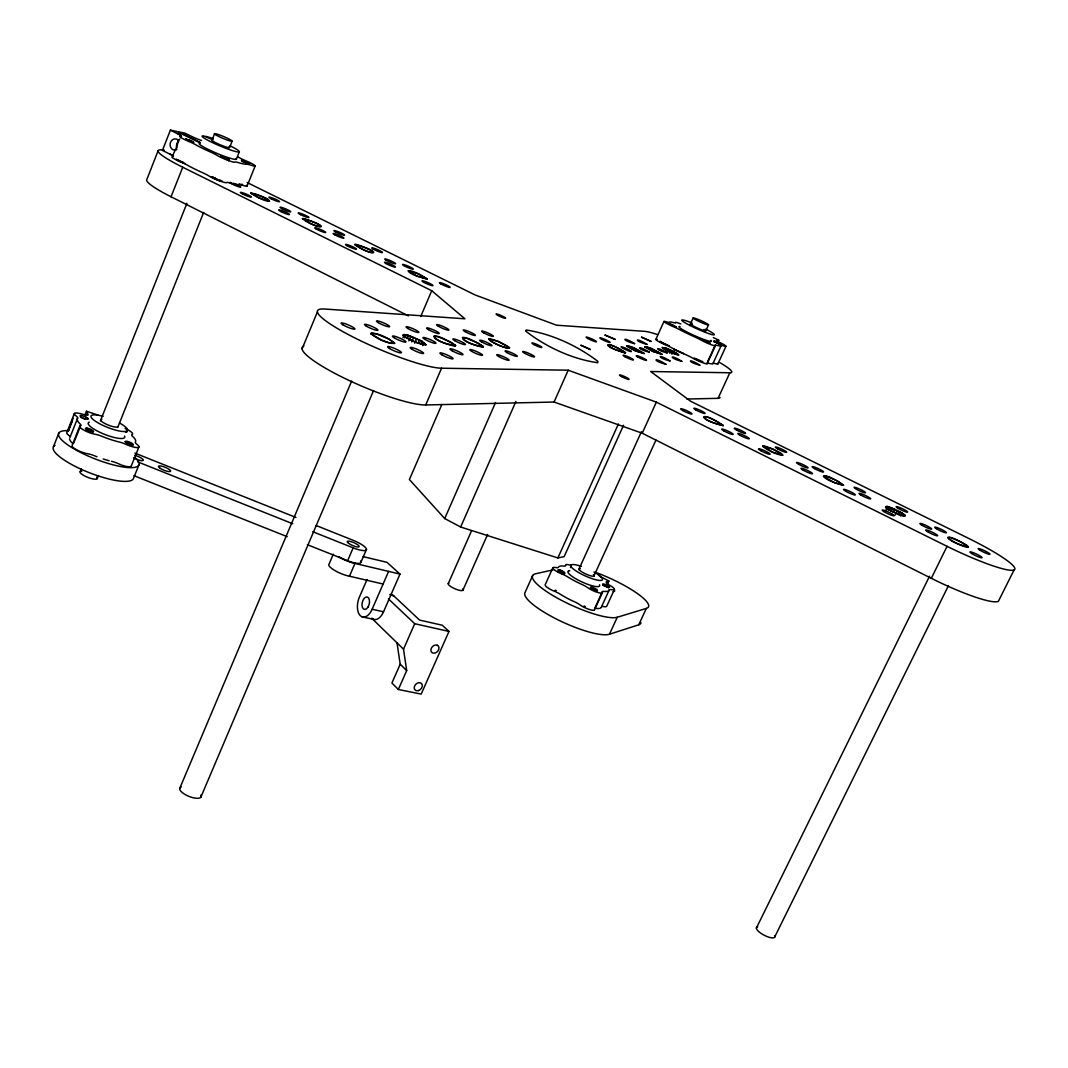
<?xml version="1.0" encoding="UTF-8"?>
<svg xmlns="http://www.w3.org/2000/svg" width="1068" height="1068" viewBox="0 0 1068 1068"><rect width="100%" height="100%" fill="white"/><g stroke="black" fill="none" stroke-linecap="round" stroke-linejoin="round"><path stroke-width="1.5" d="M370.89 333.616L371.557 332.949L375.669 333.67M98.069 415.092L86.481 411.247L87.603 413.863L86.842 414.851M354.75 244.625C384.373 251.607 373.173 258.563 355.364 244.318L358.661 245.093M669.195 345.471L668.168 345.471M302.351 218.713C333.096 226.349 319.212 231.863 303.058 218.446L306.449 219.274M158.117 150.762L146.716 179.811A55.296 7.262 22.6 0 0 171.054 196.766L408.403 315.874M199.556 142.645L176.767 131.457L170.399 130.136L162.429 150.428L170.987 154.66A11.04 9.599 -84.3 0 0 172.882 155.341L173.483 155.274M53.467 446.718L58.86 433.021M66.83 432.58L74.359 413.49M68.485 430.084L73.131 418.309M72.37 420.992L68.285 431.312A14.885 3.564 21.3 0 1 69.233 429.696M77.657 418.069L69.954 437.466M657.327 339.49A9.492 1.041 24.1 0 0 656.94 340.518A9.492 1.041 24.1 0 0 664.857 344.59L666.218 345.178A9.025 1.001 24.1 0 1 671.892 347.888L673.774 348.889A28.516 3.111 24.2 0 0 684.161 353.949L686.417 354.963A9.051 1.001 24.2 0 1 691.93 357.687L692.264 357.873A9.545 1.055 24.2 0 0 701.996 362.439A9.545 1.055 24.2 0 0 707.136 363.601L706.963 363.334A8.998 0.988 24.3 0 1 708.458 363.24L709.659 363.534A28.516 3.111 24.2 0 0 712.93 363.627L713.037 363.374A8.918 0.975 24.3 0 1 714.545 363.427L715.386 363.667A9.398 1.015 24.3 0 0 717.242 363.307M72.117 445.489L79.78 426.119M73.692 443.14L80.754 425.291M171.054 196.766L182.735 167.235A55.469 6.568 22.7 0 1 164.232 150.161M84.759 415.599L86.481 411.247M80.153 471.816L81.382 468.732M100.405 420.885L186.94 203.227M212.105 139.935L214.561 133.767M97.268 478.611L98.51 475.514M117.68 427.534L203.668 212.398M229.647 147.397L232.116 141.203A9.545 0.975 22.9 0 0 219.394 134.888A9.545 0.975 22.9 0 0 218.499 136.357A9.545 0.975 22.9 0 0 232.116 141.203M236.348 159.199L239.352 151.709M131.217 466.115L138.933 446.945M247.068 186.086L255.172 165.994M138.907 464.94L133.433 478.531A43.054 10.707 21.4 0 1 85.08 470.975A43.054 10.707 21.4 0 1 55.029 445.343M302.111 348.755L317.41 311.923M179.638 788.598L351.612 381.129M200.811 797.275L373.573 390.554M402.943 337.608L404.251 334.538L408.123 335.352L422.034 341.333L425.905 344.884L421.139 344.216L412.502 340.919L405.106 336.941L403.143 335.112L404.251 334.538M404.585 337.848L405.893 334.778M406.815 338.423L408.123 335.352M407.082 338.516L408.39 335.445M408.83 340.826L410.779 336.233M420.725 316.529L431.726 290.723L182.735 167.235M411.741 341.934L413.703 337.354M414.718 343.215L416.68 338.636M418.215 343.042L419.524 339.984M420.725 344.39L422.034 341.333M333.296 554.199L329.051 564.118A14.351 3.645 23.1 0 0 333.256 569.538A14.351 3.645 23.1 0 0 346.312 575.478L383.105 584.049M422.728 345.631L424.036 342.574M307.384 544.693L347.634 560.713L353.161 547.844A14.391 3.484 23.2 0 0 366.498 549.393L360.984 562.155M349.436 576.253L354.95 563.437L399.979 574.077L383.546 611.79A14.084 7.997 -77.3 0 1 371.691 618.185L403.517 649.184L406.681 670.611L398.364 689.487L421.179 694.107L448.987 631.428L442.312 625.247L419.604 620.094L393.745 595.851A14.044 7.89 -77 0 0 389.86 594.556M303.859 346.045A70.355 12.175 23.1 0 0 345.551 378.78A70.355 12.175 23.1 0 0 425.718 404.959L441.551 368.206L568.203 370.209L656.353 402.142L947.062 546.322A62.505 8.264 25.3 0 0 1013.839 570.045A62.505 8.264 25.3 0 0 968.556 538.352L690.595 401.248L650.679 371.517L729.845 372.759L718.056 398.324L686.911 399.031M441.845 404.532L409.404 479.545L444.715 518.554L460.655 527.018L557.883 557.937L564.144 556.628L623.578 425.224M367.032 579.524L359.395 597.172A14.138 7.97 -77.2 0 0 360.357 615.729A14.138 7.97 -77.2 0 0 372.145 609.267L388.605 571.393M444.715 518.554L495.512 402.543M403.517 649.184L414.718 623.712L388.392 598.854M397.002 642.856L400.193 664.216L391.916 683.013L398.364 689.487M460.655 527.018L515.924 401.421M448.266 583.569L471.562 530.769M462.885 590.284L487.609 534.481M425.718 404.959L554.065 402.035L568.203 370.209M532.705 575.465L525.082 592.42A47.793 11.067 24.5 0 0 557.923 619.8A47.793 11.067 24.5 0 0 609.441 634.245L638.757 624.78A46.031 10.253 24.7 0 0 641.04 622.898M655.859 339.41L663.976 321.441M545.187 584.77L552.89 567.695M557.883 557.937L618.425 423.929M665.538 351.425L666.846 348.542L678.941 354.963L670.036 352.08L662.187 347.407L666.846 348.542M667.393 352.16L668.701 349.276M667.607 352.24L668.915 349.356M669.783 353.188L671.091 350.304M671.932 354.189L673.24 351.305M578.749 569.604L641.454 431.659M689.688 325.54L693.132 317.97M554.065 402.035L642.228 433.221L656.353 402.142M593.715 576.44L655.966 440.056M705.774 330.947L708.538 324.886A8.451 0.801 24.2 0 0 697.284 319.078A8.451 0.801 24.2 0 0 696.67 320.32A8.451 0.801 24.2 0 0 708.538 324.886M707.643 361.611L715.2 345.111M594.556 608.76L602.379 591.672M594.529 609.801L602.379 592.7M707.149 363.721L715.4 345.698M607.505 584.049L608.894 581.005L599.375 575.986M601.217 607.465L609.267 589.843M712.93 363.627L721.247 345.458M717.843 364.028L725.986 346.286M606.691 606.33L614.42 589.469M609.441 634.245L617.277 617.251L646.354 608.4A46.111 9.919 24.6 0 0 637.276 593.461A46.111 9.919 24.6 0 0 595.183 572.221M638.757 624.78L646.354 608.4M886.253 509.529L887.682 506.579C889.938 506.806 911.097 516.285 902.714 515.711C900.457 515.524 879.164 505.912 887.682 506.579M886.467 509.596L887.882 506.646M888.296 510.184L889.724 507.247M890.712 511.118L892.127 508.168M893.329 512.24L894.744 509.303M895.251 514.963L897.387 510.544M898.455 514.776L899.883 511.839M900.644 516.031L902.073 513.081M756.384 928.065L929.547 576.173M642.228 433.221L931.309 578.309L947.062 546.322M774.487 937.397L948.477 585.638M1014.093 569.938L998.393 601.297A62.304 9.145 25.5 0 1 931.309 578.309M250.846 193.228C276.812 198.982 273.328 207.699 250.94 193.161M87.216 414.584L87.322 414.451A9.705 2.229 21.4 0 1 81.622 413.983L81.168 413.863A10.36 2.403 21.4 0 0 76.015 415.893L76.763 416.507A9.839 2.296 21.3 0 1 77.537 418.282L77.216 418.83A31.346 7.342 21.5 0 0 78.872 422.701L79.86 423.689A9.932 2.336 21.3 0 1 80.42 425.678L80.247 425.745A10.52 2.483 21.4 0 0 83.211 429.75A10.52 2.483 21.4 0 0 94.344 434.115L95.639 434.356A9.972 2.376 21.5 0 1 102.168 436.411L104.704 437.413A31.346 7.342 21.5 0 0 116.879 441.418L119.189 441.992A9.906 2.363 21.6 0 1 125.77 444.248L126.264 444.475A10.413 2.456 21.7 0 0 136.824 447.559A10.413 2.456 21.7 0 0 137.652 444.889L136.797 444.221A9.745 2.296 21.8 0 1 135.422 441.978L135.663 441.404A31.346 7.342 21.5 0 0 133.74 437.493L132.726 436.505A9.665 2.243 21.8 0 1 131.845 434.703L132.192 434.449A10.253 2.376 21.6 0 0 126.985 429.416M720.927 344.043L713.825 340.826L720.967 344.003M608.894 581.005L606.637 581.579A8.597 1.829 24.7 0 0 609.134 584.944L610.175 585.558A9.185 1.962 24.6 0 1 611.777 589.71L610.896 589.576A8.704 1.882 24.7 0 0 609.201 590.03L608.987 590.497A27.848 6.008 24.5 0 1 605.302 591.485L604.034 591.405A8.784 1.909 24.7 0 0 602.312 592.086L602.419 592.473A9.318 2.029 24.6 0 1 596.999 592.233A9.318 2.029 24.6 0 1 587.574 587.587L587.266 587.373A8.838 1.936 24.5 0 0 581.993 584.49L579.804 583.488A27.848 6.008 24.5 0 1 569.818 578.188L568.043 577.094A8.811 1.922 24.4 0 0 562.569 574.277L561.234 573.73A9.265 2.016 24.4 0 1 553.357 568.924A9.265 2.016 24.4 0 1 555.72 567.522L556.054 567.589A8.691 1.882 24.3 0 0 558.444 567.268L558.697 566.814A27.848 6.008 24.5 0 1 562.582 565.96L563.864 566.053A8.624 1.842 24.3 0 0 565.653 565.666L565.613 565.319A9.131 1.949 24.4 0 1 571.393 565.559M553.091 569.858L535.615 573.77A47.886 10.707 24.5 0 0 560.34 599.735A47.886 10.707 24.5 0 0 617.277 617.251M179.891 138.96L178.556 140.082L177.208 145.208A8.664 3.231 -71.4 0 1 175.526 149.467L173.43 153.952M212.452 140.135L212.332 140.122A9.532 1.001 22.8 0 0 221.33 145.261A9.532 1.001 22.8 0 0 228.819 146.85M193.655 142.431L185.792 138.933L193.655 142.431A4.419 1.068 25.1 0 0 188.956 139.774M172.909 155.314L169.799 154.086M220.382 180.145L219.541 179.945M86.628 453.526L87.923 453.766A9.946 2.456 21.4 0 1 90.606 454.407M353.962 563.223L354.95 563.437L351.826 562.649A14.365 3.564 23.1 0 1 338.73 556.695M362.145 616.85L373.52 619.347M602.926 584.823L604.221 585.184A3.765 1.242 28.9 0 1 608.466 587.921M372.145 609.267L383.546 611.79M414.718 623.712L448.987 631.428M660.758 341.413L659.704 341.413L667.26 345.191M390.501 595.103L393.745 595.851M363.107 556.628L386.963 562.315L399.979 574.077M205.817 136.357L205.977 136.397A20.172 2.136 22.8 0 1 213.213 138.707M558.03 571.74L558.697 571.927M675.51 326.875L676.258 326.942L669.062 323.711L675.51 326.875A3.898 0.868 28.1 0 0 671.078 324.258M949.986 537.471L947.783 537.324L948.411 538.339M950.894 537.738C980.25 549.259 966.62 550.861 948.531 538.446M902.113 515.51C900.217 515.123 879.405 506.352 887.361 506.512M903.034 515.777L905.33 515.977L905.05 515.297M888.282 506.779L904.676 514.923M825.898 476.114L823.388 476.235L834.629 482.749L843.426 485.366L837.379 480.907L826.832 476.395M376.964 334.07L389.526 339.41L394.546 343.469L390.341 343.215L381.623 340.078L370.97 333.83M407.656 335.245L403.183 334.978M408.911 335.619L421.059 340.785L426.052 344.737L416.119 342.441M765.529 446.264L762.966 445.917L763.193 446.718M766.49 446.558C795.847 458.092 777.931 457.504 763.286 446.798M437.693 336.714L434.009 336.033C436.331 341.373 448.467 344.79 455.088 346.179L455.409 345.324L450.656 342.094L438.895 337.074M465.942 338.089L462.431 337.435C464.994 342.614 476.435 345.872 482.936 347.287L483.19 346.446L478.491 343.309L467.09 338.449M607.505 587.08L602.966 585.264M629.386 346.085L626.582 345.778L634.686 350.544L644.178 353.575L633.805 347.714L626.729 346.032M630.267 346.379L644.204 353.455L635.634 350.958L626.863 346.152M170.399 130.136L179.798 134.875A10.159 1.108 22.7 0 1 180.906 136.41L180.719 136.384A10.773 1.175 22.7 0 0 189.156 141.63L190.665 142.284A10.253 1.135 22.7 0 1 195.644 144.727L197.433 145.702A32.267 3.511 22.8 0 0 208.207 150.988L210.69 152.11A10.266 1.135 22.8 0 1 216.323 154.94L216.604 155.114A10.8 1.188 22.8 0 0 227.03 160.013A10.8 1.188 22.8 0 0 234.867 162.202L235.013 162.056A10.159 1.121 22.9 0 1 238.071 162.55L239.886 163.07A32.267 3.511 22.8 0 0 246.081 164.258L246.735 164.218A10.053 1.108 22.9 0 1 250.339 164.993L250.766 165.139A10.6 1.148 22.9 0 0 254.958 165.58A10.6 1.148 22.9 0 0 246.922 161.255L245.386 160.6A9.919 1.068 22.9 0 1 239.526 157.784L237.737 156.809M647.488 346.966L644.805 346.673L652.788 351.332L661.973 354.282L651.787 348.555L645.019 346.98M648.343 347.26L661.986 354.162L653.709 351.732L645.165 347.14M664.737 347.821L662.4 347.834M665.578 348.088L668.488 349.196M359.702 245.426C389.62 257.441 363.534 252.582 354.776 244.425M307.504 219.621C337.341 231.663 310.574 226.323 302.431 218.526M666.899 344.71L666.165 344.443M255.105 193.882L250.953 193.068L258.87 197.86L269.55 201.158L266.065 198.488L256.173 194.243M80.647 417.268L84.879 419.15M715.72 342.307L713.931 341.68L715.32 342.307M715.934 342.374L719.018 343.509M183.122 162.136L182.361 161.842M700.141 360.971L698.846 360.45M246.454 162.79L241.902 161.135L243.224 161.789M217.431 179.21L216.657 178.89M94.451 455.782L96.974 456.784M133.954 475.687L287.252 536.683M134.928 453.126L295.956 517.459M316.088 525.496L353.254 540.341A14.391 3.484 23.2 0 1 366.498 549.393M137.732 461.883L292.712 523.734M312.871 531.771L353.161 547.844M415.812 342.321L405.52 337.208M669.569 349.636L676.511 353.027M664.857 343.923L663.522 343.309M181.066 161.308L179.851 160.747M574.183 601.644L571.994 600.643A27.795 6.221 24.5 0 1 562.035 595.33L560.259 594.222A8.798 1.989 24.4 0 0 557.309 592.54M697.938 360.049L696.643 359.422M215.149 178.222L214.267 177.782M713.384 337.595L719.058 340.332L717.069 340.198A8.824 0.881 24.2 0 0 720.099 342.628L721.194 343.188A9.425 0.948 24.2 0 1 723.557 345.885L722.702 345.631A8.944 0.894 24.3 0 0 721.22 345.538L721.127 345.778A28.569 2.884 24.2 0 1 717.883 345.591L716.681 345.284A9.025 0.921 24.3 0 0 715.213 345.324L715.4 345.578A9.572 0.975 24.2 0 1 710.287 344.35A9.572 0.975 24.2 0 1 700.515 339.798L700.181 339.611A9.078 0.934 24.2 0 0 694.654 336.887L692.398 335.873A28.569 2.884 24.2 0 1 681.971 330.84L680.076 329.852A9.038 0.921 24.1 0 0 674.389 327.142L673.027 326.554A9.505 0.961 24.1 0 1 664.67 322.229A9.505 0.961 24.1 0 1 666.592 321.909L666.913 322.015A8.918 0.894 24.1 0 0 669.075 322.309L669.222 322.109A28.569 2.884 24.2 0 1 672.68 322.402L673.908 322.723A8.838 0.881 24.1 0 0 675.497 322.856L675.39 322.656A9.358 0.934 24.1 0 1 680.837 323.951M177.795 133.78L178.983 134.354A11.04 9.599 -84.3 0 1 180.719 135.462M212.892 139.815L203.628 135.916A20.172 2.136 22.8 0 0 212.772 142.725A20.172 2.136 22.8 0 0 237.243 151.87A20.172 2.136 22.8 0 0 229.967 145.769M200.05 142.338L178.716 131.871L184.991 133.18L191.519 136.37A9.946 1.068 22.8 0 0 201.545 140.482M247.135 182.521L475.006 294.915L556.481 325.193L644.605 331.347A49.128 5.367 24.2 0 1 657.501 334.564M662.681 342.908L661.546 342.254M178.837 160.227L178.102 159.773M126.945 443.086L125.223 441.751L131.164 444.141A4.272 1.495 17.3 0 1 132.712 445.85M695.762 358.928L694.921 358.341M677.219 353.455C682.559 358.1 663.922 349.703 662.547 347.981M703.598 340.625L710.3 343.375L703.078 340.118L708.391 343.335M227.377 159.719L220.902 156.168L229.179 159.613L221.103 156.409M693.92 358.194L702.811 361.665M404.705 336.634L403.263 335.272M228.005 160.147L228.499 160.547A4.419 0.667 15.1 0 1 228.619 160.747M212.933 176.968L213.026 177.034A4.419 0.708 15 0 1 212.933 176.914L212.759 176.794M431.726 290.723L464.94 318.798L324.966 309.039A70.621 11.027 23.2 0 0 353.588 337.301A70.621 11.027 23.2 0 0 441.551 368.206M171.574 154.993L171.801 155.194A10.146 1.188 22.6 0 1 173.39 156.475M179.531 134.782L180.852 137.038M400.193 664.216L406.681 670.611M590.737 587.827L596.611 590.764A3.818 1.095 17.3 0 1 596.865 591.098M87.603 413.863L87.83 414.291A10.48 2.363 -71.6 0 1 88.043 415.145M774.567 935.581A10.266 3.204 27.5 0 1 764.234 935.261A10.266 3.204 27.5 0 1 757.719 926.904M96.641 477.102A9.212 2.336 21.3 0 1 93.423 479.025A9.212 2.336 21.3 0 1 82.396 474.646A9.212 2.336 21.3 0 1 81.835 471.228M200.917 794.979A11.534 4.219 22.2 0 1 188.782 796.327A11.534 4.219 22.2 0 1 181.24 786.902M462.497 589.029A8.05 1.949 23.9 0 1 455.315 588.949A8.05 1.949 23.9 0 1 448.827 583.275M360.53 560.98A14.365 3.564 23.1 0 1 347.634 560.713M134.621 455.315A6.648 1.602 21.7 0 1 143.326 460.281A6.648 1.602 21.7 0 1 133.54 457.865M131.057 466.342A10.386 2.536 21.6 0 1 126.411 466.422M125.503 466.222A10.386 2.536 21.6 0 1 122.566 465.354M121.538 464.994A10.386 2.536 21.6 0 1 118.535 463.752L118.027 463.525A9.892 2.443 21.5 0 0 111.459 461.296M91.554 454.714A9.946 2.456 21.4 0 1 93.49 455.395M85.694 453.313A10.493 2.577 21.3 0 1 74.413 448.48M73.772 448.013A10.493 2.577 21.3 0 1 72.197 446.384M72.878 443.741A9.919 2.416 21.2 0 0 72.224 442.993L71.249 441.992A31.279 7.596 21.4 0 1 69.553 438.855M109.15 460.722A31.279 7.596 21.4 0 1 103.169 458.973M68.459 435.023A10.333 2.483 21.3 0 1 67.925 434.596M67.484 434.182A10.333 2.483 21.3 0 1 66.91 433.434M69.206 435.637A9.826 2.376 21.2 0 1 69.847 436.371M117.894 426.599A9.265 2.136 21.6 0 1 106.56 424.343A9.265 2.136 21.6 0 1 101.901 419.257M119.456 422.955A19.598 4.526 21.6 0 1 121.979 431.405A19.598 4.526 21.6 0 1 93.717 419.991A19.598 4.526 21.6 0 1 103.075 416.346M124.529 436.024A19.584 4.579 21.5 0 1 104.797 434.436A19.584 4.579 21.5 0 1 89.298 422.14M125.09 428.535A10.253 2.376 21.6 0 1 126.051 428.976M126.545 431.045A4.259 0.988 21.6 0 1 125.477 432.006A4.205 0.681 14.7 0 0 126.238 432.059M86.348 417.374A4.245 1.455 16.9 0 1 87.776 419.203M86.361 428.201A4.312 1.322 28.5 0 1 90.139 429.51A4.312 1.322 28.5 0 1 93.036 431.966M86.014 430.404A4.312 1.322 28.5 0 1 87.723 430.911M88.203 431.112A4.312 1.322 28.5 0 1 89.859 432.006M135.596 458.052A43.107 10.453 21.4 0 1 121.058 466.623A43.107 10.453 21.4 0 1 69.273 445.943A43.107 10.453 21.4 0 1 66.897 430.631M595.317 608.44A8.771 1.976 24.7 0 1 596.211 608.453L597.493 608.52A27.795 6.221 24.5 0 0 598.814 608.466M594.395 609.988A9.305 2.096 24.6 0 1 588.294 609.12A9.305 2.096 24.6 0 1 579.75 604.755L579.443 604.528A8.824 2.002 24.5 0 0 575.011 602.018M556.495 592.139A8.798 1.989 24.4 0 0 554.813 591.405L553.478 590.844A9.252 2.083 24.4 0 1 548.511 588.281M547.817 587.827A9.252 2.083 24.4 0 1 545.281 585.518M600.683 607.932A27.795 6.221 24.5 0 1 599.882 608.266M606.344 606.637A9.158 2.043 24.6 0 1 604.021 606.611L603.14 606.477A8.691 1.949 24.7 0 0 601.671 606.637M593.381 574.531A8.224 1.749 24.5 0 1 587.186 574.624A8.224 1.749 24.5 0 1 579.457 568.803M580.004 568.71A8.224 1.749 24.5 0 1 580.244 568.71M593.915 572.021A17.408 3.711 24.5 0 1 598.507 580.311A17.408 3.711 24.5 0 1 573.382 569.03A17.408 3.711 24.5 0 1 581.379 566.4M599.522 584.797A17.408 3.751 24.5 0 1 582.674 582.274A17.408 3.751 24.5 0 1 568.603 570.926M568.924 570.819A17.408 3.751 24.5 0 1 569.738 570.699M570.699 567.602A3.791 0.814 24.4 0 1 570.806 566.948M559.952 570.152A3.805 1.268 28.5 0 1 563.57 572.208A3.805 1.268 28.5 0 1 564.211 574.05M562.836 574.063A3.805 1.268 28.5 0 1 562.262 573.916M559.085 572.048A3.805 1.282 28.5 0 1 561.181 572.995M562.315 573.77A3.805 1.282 28.5 0 1 562.636 574.037M613.94 589.71A8.824 1.896 24.6 0 1 613.206 591.458M556.241 590.511A5.086 1.148 24.4 0 1 555.146 590.19M585.277 606.557A5.113 1.161 24.6 0 1 584.116 605.957M705.427 330.386A8.437 0.828 24.2 0 1 697.15 327.889A8.437 0.828 24.2 0 1 691.597 324.045M691.877 324.125A8.437 0.828 24.2 0 1 692.491 324.312M704.026 329.465A8.437 0.828 24.2 0 1 704.319 329.638M705.721 329.118A17.876 1.749 24.2 0 1 710.394 334.137A17.876 1.749 24.2 0 1 684.828 322.656A17.876 1.749 24.2 0 1 691.944 322.923M710.861 340.385A17.862 1.802 24.2 0 1 694.32 335.539A17.862 1.802 24.2 0 1 679.956 326.488M716.147 342.668A3.858 0.854 28.4 0 1 717.416 343.322M718.23 343.803A3.858 0.854 28.4 0 1 719.098 344.417M697.991 359.809A3.925 0.694 17.1 0 1 696.883 359.409M695.789 358.915A3.925 0.694 17.1 0 1 695.281 358.608M246.428 185.258A10.573 1.242 22.8 0 1 242.65 185.311L242.209 185.178A10.039 1.188 22.8 0 0 238.605 184.457L237.937 184.524A32.2 3.805 22.7 0 1 231.716 183.442L229.9 182.948A10.146 1.215 22.8 0 0 226.816 182.508L226.67 182.668A10.787 1.295 22.7 0 1 218.806 180.572A10.787 1.295 22.7 0 1 208.42 175.673L208.126 175.486A10.253 1.228 22.7 0 0 202.519 172.656L200.036 171.534A32.2 3.805 22.7 0 1 189.303 166.221L187.527 165.22A10.226 1.215 22.6 0 0 182.561 162.763L181.053 162.122A10.747 1.268 22.6 0 1 172.322 156.769M236.108 158.505A20.159 2.203 22.8 0 1 216.257 153.071A20.159 2.203 22.8 0 1 200.263 143.259M176.847 148.078A5.594 4.873 -84.2 0 1 178.757 141.109M176.887 149.627A5.62 4.886 -84.3 0 1 170.706 147.371A5.62 4.886 -84.3 0 1 172.175 140.001A5.62 4.886 -84.3 0 1 178.676 140.722M243.931 162.056A4.352 1.041 25.4 0 1 245.653 162.83M246.121 163.084A4.352 1.041 25.4 0 1 247.562 163.991M215.215 177.996A4.419 0.708 15 0 1 214.748 177.822M720.059 397.523A48.995 5.941 24.2 0 1 718.056 398.324M719.912 362.666A49.128 5.367 24.2 0 1 729.845 372.759M185.044 163.524A5.914 0.694 22.6 0 1 178.396 160.801A5.914 0.694 22.6 0 1 176.594 159.172M242.009 184.137A5.821 0.681 22.8 0 1 239.392 184.043M222.064 180.959A5.927 0.708 22.7 0 1 221.103 181.146M220.128 180.892A5.927 0.708 22.7 0 1 214.721 178.783A5.927 0.708 22.7 0 1 211.25 176.754M233.104 183.189A5.874 0.694 22.8 0 1 240.767 186.98A5.874 0.694 22.8 0 1 233.919 184.938A5.874 0.694 22.8 0 1 230.942 182.535M525.937 330.546L525.937 331.28C546.322 347.087 572.194 359.088 597.733 362.733L597.84 361.331C577.307 345.738 551.836 333.95 526.35 330.012L525.937 330.546M249.471 163.537L241.355 160.16L249.458 163.497M509.556 347.781C503.482 350.171 473.244 331.707 499.57 342C525.082 354.429 493.242 345.338 488.744 339.01L497.968 341.319L509.556 347.781M699.807 365.136C687.765 362.426 686.791 357.086 699.807 365.136M483.377 346.726C456.076 342.414 455.395 328.37 483.377 346.726M683.44 353.588L673.921 349.356L683.44 353.588M681.811 361.304C669.449 358.514 668.688 353.161 681.811 361.304M670.01 360.944C657.341 358.1 656.7 352.64 670.01 360.944M665.938 364.255C653.029 361.398 652.455 355.777 665.938 364.255M667.153 352.907C654.764 350.05 654.163 344.844 667.153 352.907M455.595 345.605C427.066 341.239 427.026 326.621 455.595 345.605M649.317 352.146C636.488 349.236 636.087 343.883 649.317 352.146M651.16 341.453L641.574 337.181L651.16 341.453M646.941 344.296C634.379 341.373 634.005 336.286 646.941 344.296M634.619 343.656C621.763 340.679 621.536 335.499 634.619 343.656M427.026 278.815C402.302 273.875 402.583 263.396 427.026 278.815M394.559 343.148C386.83 343.896 377.084 338.689 370.823 333.536C378.646 332.869 388.258 337.995 394.559 343.148M968.396 546.909C941.242 540.862 942.23 528.767 968.396 546.909M615.181 339.41L605.062 335.085L615.181 339.41M723.143 425.451C697.057 419.964 698.178 408.71 723.143 425.451M843.52 485.152C816.032 478.784 819.009 467.971 843.52 485.152M625.514 352.707C601.03 346.886 603.42 338.182 625.514 352.707L624.98 352.947C598.427 344.857 606.357 339.531 625.488 352.827M782.791 455.115L772.645 452.138L762.806 446.09L772.952 449.094L782.791 455.115M723.156 425.625C695.615 419.097 699.754 409.178 723.156 425.625M427.04 279.042L416.827 276.011L408.043 270.765L418.242 273.808L427.04 279.042M590.324 349.503L580.979 345.284L590.324 349.503M437.506 645.339L436.598 645.032A4.579 3.511 -46.7 0 0 430.898 650.198A4.579 3.511 -46.7 0 0 436.705 652.188A4.579 3.511 -46.7 0 0 437.506 645.339M418.549 690.555A4.566 3.471 -45.6 0 0 421.62 683.627A4.566 3.471 -45.6 0 0 414.638 685.963A4.566 3.471 -45.6 0 0 418.549 690.555M367.899 607.265A6.368 3.591 -77.2 0 0 367.352 597.039A6.368 3.591 -77.2 0 0 361.999 605.262A6.368 3.591 -77.2 0 0 367.899 607.265M348.595 543.318A6.475 1.562 23.2 0 0 358.821 546.896A6.475 1.562 23.2 0 0 352.2 541.997A6.475 1.562 23.2 0 0 348.595 543.318M159.933 468.158A6.622 1.602 21.9 0 0 170.386 471.482A6.622 1.602 21.9 0 0 163.27 466.596A6.622 1.602 21.9 0 0 159.933 468.158M81.542 417.294A4.299 1.001 21.4 0 0 87.963 418.936A4.299 1.001 21.4 0 0 82.423 415.786A4.299 1.001 21.4 0 0 81.542 417.294M87.082 430.004A4.365 1.028 21.4 0 0 93.597 431.646A4.365 1.028 21.4 0 0 87.963 428.428A4.365 1.028 21.4 0 0 87.082 430.004M126.892 443.073A4.325 1.015 21.7 0 0 133.286 444.689A4.325 1.015 21.7 0 0 127.639 441.471A4.325 1.015 21.7 0 0 126.892 443.073M603.994 585.478A3.805 0.814 24.6 0 0 609.534 587.266A3.805 0.814 24.6 0 0 604.702 584.249A3.805 0.814 24.6 0 0 603.994 585.478M559.151 571.353A3.845 0.841 24.4 0 0 564.798 573.169A3.845 0.841 24.4 0 0 559.992 570.138A3.845 0.841 24.4 0 0 559.151 571.353M591.765 588.628A3.871 0.841 24.6 0 0 597.413 590.444A3.871 0.841 24.6 0 0 592.526 587.373A3.871 0.841 24.6 0 0 591.765 588.628M533.866 344.55A5.447 0.721 23.8 0 0 541.836 347.46A5.447 0.721 23.8 0 0 534.934 343.656A5.447 0.721 23.8 0 0 533.866 344.55M507.02 352.587A6.675 0.934 23.7 0 0 517.152 356.418A6.675 0.934 23.7 0 0 509.396 351.879A6.675 0.934 23.7 0 0 507.02 352.587M524.588 353.201A6.542 0.894 23.8 0 0 534.481 356.952A6.542 0.894 23.8 0 0 526.831 352.507A6.542 0.894 23.8 0 0 524.588 353.201M483.39 332.669A6.501 0.894 23.6 0 0 493.296 336.42A6.501 0.894 23.6 0 0 485.82 332.068A6.501 0.894 23.6 0 0 483.39 332.669M342.921 324.819A7.529 1.175 23.1 0 0 354.656 329.184A7.529 1.175 23.1 0 0 346.486 324.178A7.529 1.175 23.1 0 0 342.921 324.819M389.513 348.515A7.569 1.202 23.3 0 0 401.221 352.854A7.569 1.202 23.3 0 0 392.837 347.727A7.569 1.202 23.3 0 0 389.513 348.515M366.311 326.127A7.356 1.135 23.2 0 0 377.725 330.386A7.356 1.135 23.2 0 0 369.661 325.486A7.356 1.135 23.2 0 0 366.311 326.127M412.021 349.289A7.396 1.148 23.4 0 0 423.422 353.535A7.396 1.148 23.4 0 0 415.145 348.528A7.396 1.148 23.4 0 0 412.021 349.289M378.272 322.643A7.196 1.081 23.2 0 0 389.419 326.821A7.196 1.081 23.2 0 0 381.503 322.042A7.196 1.081 23.2 0 0 378.272 322.643M394.412 337.915A7.342 1.121 23.3 0 0 405.76 342.134A7.342 1.121 23.3 0 0 397.616 337.208A7.342 1.121 23.3 0 0 394.412 337.915M441.778 354.736A7.249 1.108 23.5 0 0 452.912 358.888A7.249 1.108 23.5 0 0 444.689 353.962A7.249 1.108 23.5 0 0 441.778 354.736M424.837 339.29A7.102 1.055 23.4 0 0 435.784 343.389A7.102 1.055 23.4 0 0 427.787 338.609A7.102 1.055 23.4 0 0 424.837 339.29M407.816 328.437A7.049 1.041 23.3 0 0 418.696 332.522A7.049 1.041 23.3 0 0 410.82 327.823A7.049 1.041 23.3 0 0 407.816 328.437M451.938 350.678A7.089 1.055 23.5 0 0 462.804 354.75A7.089 1.055 23.5 0 0 454.741 349.93A7.089 1.055 23.5 0 0 451.938 350.678M428.415 329.598A6.902 1.001 23.4 0 0 439.028 333.59A6.902 1.001 23.4 0 0 431.258 328.984A6.902 1.001 23.4 0 0 428.415 329.598M454.714 340.652A6.889 1.001 23.5 0 0 465.261 344.63A6.889 1.001 23.5 0 0 457.424 339.984A6.889 1.001 23.5 0 0 454.714 340.652M471.749 351.372A6.942 1.015 23.6 0 0 482.349 355.35A6.942 1.015 23.6 0 0 474.392 350.638A6.942 1.015 23.6 0 0 471.749 351.372M438.374 326.247A6.755 0.961 23.5 0 0 448.734 330.172A6.755 0.961 23.5 0 0 441.111 325.66A6.755 0.961 23.5 0 0 438.374 326.247M498.636 356.445A6.808 0.975 23.7 0 0 508.982 360.343A6.808 0.975 23.7 0 0 501.092 355.711A6.808 0.975 23.7 0 0 498.636 356.445M481.601 341.88A6.675 0.934 23.6 0 0 491.801 345.738A6.675 0.934 23.6 0 0 484.098 341.226A6.675 0.934 23.6 0 0 481.601 341.88M621.509 376.563A5.34 0.694 24.1 0 0 629.159 379.354A5.34 0.694 24.1 0 0 622.203 375.562A5.34 0.694 24.1 0 0 621.509 376.563M497.902 315.42A5.233 0.667 23.7 0 0 505.631 318.264A5.233 0.667 23.7 0 0 499.076 314.673A5.233 0.667 23.7 0 0 497.902 315.42M465.114 331.641A6.635 0.921 23.6 0 0 475.247 335.486A6.635 0.921 23.6 0 0 467.677 331.04A6.635 0.921 23.6 0 0 465.114 331.641M624.86 356.685A5.781 0.708 24.1 0 0 633.457 359.996A5.781 0.708 24.1 0 0 626.422 356.058A5.781 0.708 24.1 0 0 624.86 356.685M638.077 357.139A5.674 0.681 24.1 0 0 646.487 360.397A5.674 0.681 24.1 0 0 639.558 356.525A5.674 0.681 24.1 0 0 638.077 357.139M601.631 339.264A5.647 0.667 24 0 0 610.068 342.534A5.647 0.667 24 0 0 603.26 338.73A5.647 0.667 24 0 0 601.631 339.264M587.867 338.503A5.74 0.694 24 0 0 596.465 341.813A5.74 0.694 24 0 0 589.563 337.955A5.74 0.694 24 0 0 587.867 338.503M622.964 348.328A5.634 0.667 24.1 0 0 631.348 351.572A5.634 0.667 24.1 0 0 624.486 347.741A5.634 0.667 24.1 0 0 622.964 348.328M927.331 531.544A6.635 0.881 25.3 0 0 937.464 535.842A6.635 0.881 25.3 0 0 930.321 531.303A6.635 0.881 25.3 0 0 927.331 531.544M936.329 528.647A6.515 0.854 25.3 0 0 946.261 532.852A6.515 0.854 25.3 0 0 939.213 528.42A6.515 0.854 25.3 0 0 936.329 528.647M979.877 550.167A6.582 0.854 25.4 0 0 989.836 554.385A6.582 0.854 25.4 0 0 982.587 549.846A6.582 0.854 25.4 0 0 979.877 550.167M971.693 553.518A6.702 0.894 25.4 0 0 981.866 557.816A6.702 0.894 25.4 0 0 974.51 553.171A6.702 0.894 25.4 0 0 971.693 553.518M803.35 470.267A6.461 0.868 24.8 0 0 812.574 473.738A6.461 0.868 24.8 0 0 804.244 469.039A6.461 0.868 24.8 0 0 803.35 470.267M814.564 468.598A6.341 0.828 24.8 0 0 823.588 472.003A6.341 0.828 24.8 0 0 815.391 467.397A6.341 0.828 24.8 0 0 814.564 468.598M856.576 489.344A6.395 0.841 25 0 0 865.574 492.749A6.395 0.841 25 0 0 857.203 488.036A6.395 0.841 25 0 0 856.576 489.344M846.11 491.44A6.515 0.868 25 0 0 855.308 494.898A6.515 0.868 25 0 0 846.804 490.105A6.515 0.868 25 0 0 846.11 491.44M682.706 410.512A6.315 0.841 24.3 0 0 691.971 414.037A6.315 0.841 24.3 0 0 684.134 409.578A6.315 0.841 24.3 0 0 682.706 410.512M696.002 410.005A6.194 0.801 24.4 0 0 705.067 413.45A6.194 0.801 24.4 0 0 697.337 409.084A6.194 0.801 24.4 0 0 696.002 410.005M736.506 430.017A6.234 0.814 24.5 0 0 745.557 433.461A6.234 0.814 24.5 0 0 737.681 429.002A6.234 0.814 24.5 0 0 736.506 430.017M723.917 430.925A6.355 0.841 24.5 0 0 733.169 434.422A6.355 0.841 24.5 0 0 725.172 429.897A6.355 0.841 24.5 0 0 723.917 430.925M740.124 435.344A6.315 0.828 24.5 0 0 749.269 438.801A6.315 0.828 24.5 0 0 741.285 434.289A6.315 0.828 24.5 0 0 740.124 435.344M798.957 464.446A6.381 0.841 24.8 0 0 808.089 467.891A6.381 0.841 24.8 0 0 799.865 463.258A6.381 0.841 24.8 0 0 798.957 464.446M760.87 450.749A6.435 0.854 24.6 0 0 770.148 454.247A6.435 0.854 24.6 0 0 761.951 449.615A6.435 0.854 24.6 0 0 760.87 450.749M777.718 448.934A6.261 0.814 24.7 0 0 786.715 452.338A6.261 0.814 24.7 0 0 778.705 447.826A6.261 0.814 24.7 0 0 777.718 448.934M883.823 511.559A6.595 0.881 25.1 0 0 893.969 515.844A6.595 0.881 25.1 0 0 887.001 511.398A6.595 0.881 25.1 0 0 883.823 511.559M897.601 508.034A6.421 0.841 25.1 0 0 907.453 512.213A6.421 0.841 25.1 0 0 900.631 507.901A6.421 0.841 25.1 0 0 897.601 508.034M860.448 494.751A6.461 0.854 25 0 0 870.407 498.97A6.461 0.854 25 0 0 863.665 494.671A6.461 0.854 25 0 0 860.448 494.751M921.457 524.922A6.555 0.868 25.2 0 0 931.47 529.167A6.555 0.868 25.2 0 0 924.434 524.708A6.555 0.868 25.2 0 0 921.457 524.922M280.964 211.597A5.967 0.734 22.9 0 0 289.521 214.548A5.967 0.734 22.9 0 0 281.618 210.503A5.967 0.734 22.9 0 0 280.964 211.597M300.575 214.641A5.847 0.708 23 0 0 308.932 217.538A5.847 0.708 23 0 0 301.136 213.547A5.847 0.708 23 0 0 300.575 214.641M335.232 231.716A5.874 0.721 23.1 0 0 344.377 235.267A5.874 0.721 23.1 0 0 338.049 231.623A5.874 0.721 23.1 0 0 335.232 231.716M316.141 228.966A5.981 0.734 23.1 0 0 325.486 232.584A5.981 0.734 23.1 0 0 319.092 228.886A5.981 0.734 23.1 0 0 316.141 228.966M385.949 263.542A6.034 0.761 23.3 0 0 395.28 267.147A6.034 0.761 23.3 0 0 388.619 263.302A6.034 0.761 23.3 0 0 385.949 263.542M403.984 265.692A5.927 0.734 23.3 0 0 413.129 269.229A5.927 0.734 23.3 0 0 406.534 265.451A5.927 0.734 23.3 0 0 403.984 265.692M440.95 283.968A5.954 0.748 23.5 0 0 450.082 287.479A5.954 0.748 23.5 0 0 443.353 283.634A5.954 0.748 23.5 0 0 440.95 283.968M423.475 282.126A6.061 0.774 23.4 0 0 432.807 285.717A6.061 0.774 23.4 0 0 425.999 281.805A6.061 0.774 23.4 0 0 423.475 282.126M282.312 208.901A5.901 0.721 22.9 0 0 290.776 211.838A5.901 0.721 22.9 0 0 282.953 207.833A5.901 0.721 22.9 0 0 282.312 208.901M242.77 194.096A5.967 0.721 22.8 0 0 251.407 197.086A5.967 0.721 22.8 0 0 243.584 193.068A5.967 0.721 22.8 0 0 242.77 194.096M271.205 198.795A5.807 0.694 22.9 0 0 279.562 201.692A5.807 0.694 22.9 0 0 271.886 197.78A5.807 0.694 22.9 0 0 271.205 198.795M334.444 234.64A5.941 0.734 23.1 0 0 343.682 238.231A5.941 0.734 23.1 0 0 337.288 234.533A5.941 0.734 23.1 0 0 334.444 234.64M386.216 260.258A5.967 0.748 23.3 0 0 395.44 263.823A5.967 0.748 23.3 0 0 388.859 260.031A5.967 0.748 23.3 0 0 386.216 260.258M346.913 245.64A6.034 0.761 23.1 0 0 356.298 249.258A6.034 0.761 23.1 0 0 349.757 245.48A6.034 0.761 23.1 0 0 346.913 245.64M373.186 249.111A5.874 0.721 23.2 0 0 382.291 252.635A5.874 0.721 23.2 0 0 375.843 248.937A5.874 0.721 23.2 0 0 373.186 249.111"/></g></svg>
